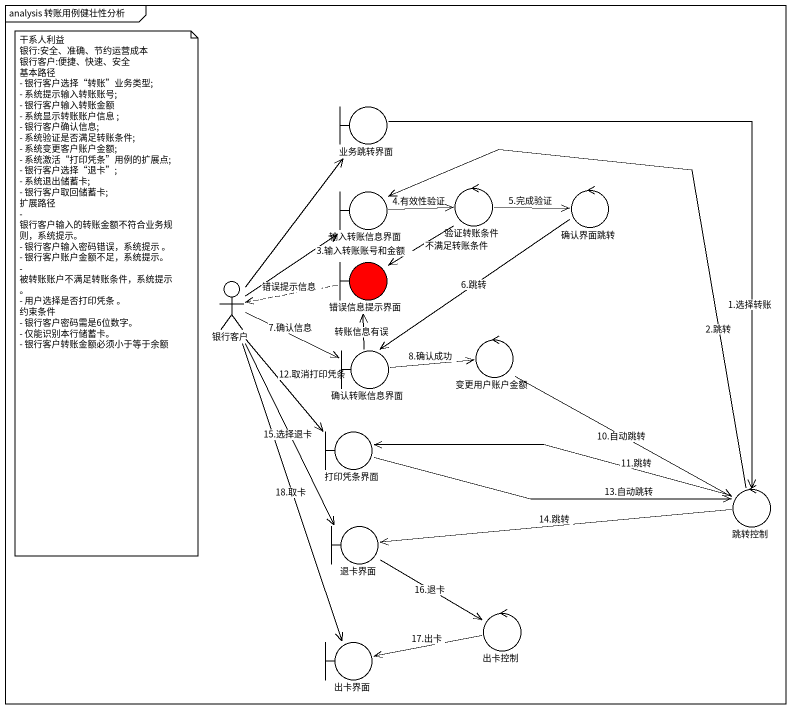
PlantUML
@startuml
mainframe analysis 转账用例健壮性分析
boundary 业务跳转界面
control 验证转账条件
boundary 输入转账信息界面
control 确认界面跳转
boundary 错误信息提示界面 #FF0000
actor 银行客户
control 变更用户账户金额
boundary 确认转账信息界面
boundary 打印凭条界面
control 跳转控制
boundary 退卡界面
control 出卡控制
boundary 出卡界面
业务跳转界面 --> 跳转控制 : 1.选择转账
验证转账条件 -right-> 确认界面跳转 : 5.完成验证
验证转账条件 --> 错误信息提示界面 : 不满足转账条件
输入转账信息界面 -right-> 验证转账条件 : 4.有效性验证
确认界面跳转 --> 确认转账信息界面 : 6.跳转
错误信息提示界面 .left.> 银行客户 : 错误提示信息
银行客户 -up-> 业务跳转界面
银行客户 -up-> 输入转账信息界面 : 3.输入转账账号和金额
银行客户 -right-> 确认转账信息界面 : 7.确认信息
银行客户 --> 打印凭条界面 : 12.取消打印凭条
银行客户 --> 退卡界面 : 15.选择退卡
银行客户 --> 出卡界面 : 18.取卡
变更用户账户金额 -right-> 跳转控制 : 10.自动跳转
确认转账信息界面 -up-> 错误信息提示界面 : 转账信息有误
确认转账信息界面 -right-> 变更用户账户金额 : 8.确认成功
打印凭条界面 -right-> 跳转控制 : 13.自动跳转
跳转控制 -up-> 输入转账信息界面 : 2.跳转
跳转控制 -left-> 打印凭条界面 : 11.跳转
跳转控制 -left-> 退卡界面 : 14.跳转
退卡界面 --> 出卡控制 : 16.退卡
出卡控制 -left-> 出卡界面 : 17.出卡
note as N1
  干系人利益
  银行:安全、准确、节约运营成本
  银行客户:便捷、快速、安全
  基本路径
  - 银行客户选择“转账”业务类型;
  - 系统提示输入转账账号;
  - 银行客户输入转账金额
  - 系统显示转账账户信息 ;
  - 银行客户确认信息;
  - 系统验证是否满足转账条件;
  - 系统变更客户账户金额;
  - 系统激活“打印凭条”用例的扩展点;
  - 银行客户选择“退卡”;
  - 系统退出储蓄卡;
  - 银行客户取回储蓄卡;
  扩展路径
  - 银行客户输入的转账金额不符合业务规则，系统提示。
  - 银行客户输入密码错误，系统提示 。
  - 银行客户账户金额不足，系统提示。
  - 被转账账户不满足转账条件，系统提示。
  - 用户选择是否打印凭条 。
  约束条件
  - 银行客户密码需是6位数字。
  - 仅能识别本行储蓄卡。
  - 银行客户转账金额必须小于等于余额
end note
@enduml
